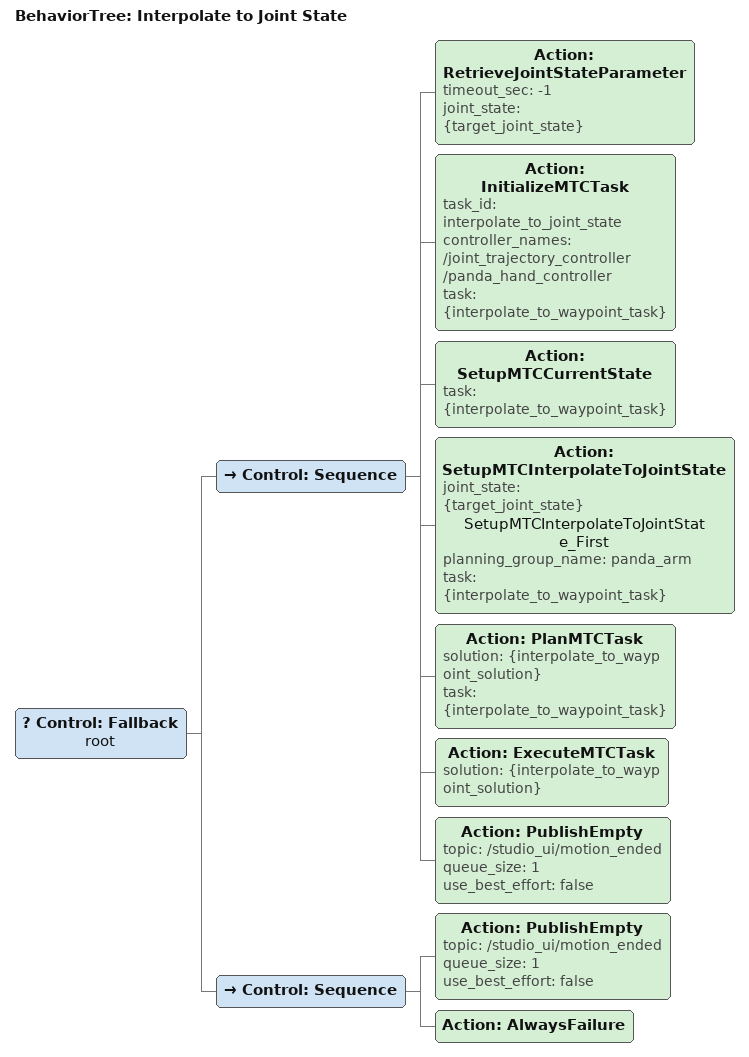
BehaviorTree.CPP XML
<?xml version="1.0"?>
<root BTCPP_format="4" main_tree_to_execute="Interpolate to Joint State">
    <BehaviorTree ID="Interpolate to Joint State" _description="Move to a specified joint state using joint interpolation">
        <Control ID="Fallback" name="root">
            <Control ID="Sequence">
                <Action ID="RetrieveJointStateParameter" timeout_sec="-1" joint_state="{target_joint_state}"/>
                <Action ID="InitializeMTCTask" task_id="interpolate_to_joint_state" controller_names="/joint_trajectory_controller /panda_hand_controller" task="{interpolate_to_waypoint_task}"/>
                <Action ID="SetupMTCCurrentState" task="{interpolate_to_waypoint_task}"/>
                <Action ID="SetupMTCInterpolateToJointState" joint_state="{target_joint_state}" name="SetupMTCInterpolateToJointState_First" planning_group_name="panda_arm" task="{interpolate_to_waypoint_task}"/>
                <Action ID="PlanMTCTask" solution="{interpolate_to_waypoint_solution}" task="{interpolate_to_waypoint_task}"/>
                <Action ID="ExecuteMTCTask" solution="{interpolate_to_waypoint_solution}"/>
                <Action ID="PublishEmpty" topic="/studio_ui/motion_ended" queue_size="1" use_best_effort="false"/>
            </Control>
            <Control ID="Sequence">
                <Action ID="PublishEmpty" topic="/studio_ui/motion_ended" queue_size="1" use_best_effort="false"/>
                <Action ID="AlwaysFailure"/>
            </Control>
        </Control>
    </BehaviorTree>
</root>
